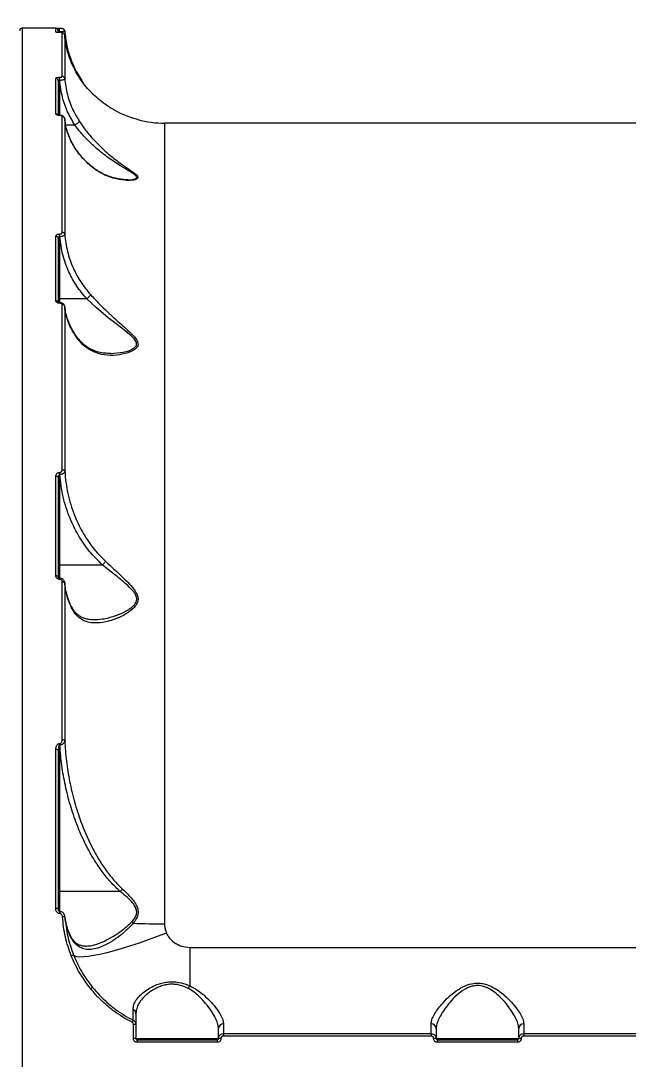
# Model space of a CAD drawing. Header units: millimetres. Extents: x -8760 to 8364, y -7998 to 7451.
# Drawn here: x 547.9 to 790.6, y -2400.8 to -1985.6 of the extents above; entities that cross this region are included whole.
import ezdxf

# ---------------------------------------------------------------- set-up
doc = ezdxf.new("R2010")
doc.units = ezdxf.units.MM
for name, color, linetype in [('DIKOM_ОБЪЕКТ', 7, 'Continuous'), ('DIKOM_РАЗМЕР_ЗОНА', 7, 'Continuous'), ('DIKOM_РАЗМЕР_ОБЪЕКТА', 7, 'Continuous')]:
    doc.layers.add(name, color=color, linetype=linetype)
doc.styles.add('style1', font='arial.ttf', dxfattribs={"width": 0.8})
doc.dimstyles.new('1-50', dxfattribs={"dimtxt": 300, "dimasz": 200, "dimexe": 100, "dimexo": 0, "dimgap": 100, "dimtad": 1, "dimtxsty": 'style1', "dimcen": 200, "dimclrd": 7, "dimclre": 7, "dimclrt": 7, "dimadec": 1, "dimazin": 2, "dimtfac": 1, "dimtmove": 0, "dimatfit": 2, "dimfxl": 0, "dimlwd": 25, "dimlwe": 18, "dimarcsym": 0})

# ---------------------------------------------------------------- blocks, each defined once
blk = doc.blocks.new('*D21')
at = {"layer": 'Defpoints', "color": 0, "transparency": 16777216}
for p in [(-7755.65, -10.55), (8364.4, -2410.44), (8364.4, -7897.56)]:
    blk.add_point(p, dxfattribs=at)
at = {"layer": 'DIKOM_РАЗМЕР_ЗОНА', "color": 7, "lineweight": 18, "transparency": 16777216}
for p, q in [((-7755.65, -10.55), (-7755.65, -7997.56)), ((8364.4, -2410.44), (8364.4, -7997.56))]:
    blk.add_line(p, q, dxfattribs=at)
at = {"layer": 'DIKOM_РАЗМЕР_ЗОНА', "color": 7, "lineweight": 25, "transparency": 16777216}
blk.add_line((-7555.65, -7897.56), (8164.4, -7897.56), dxfattribs=at)
at = {"layer": 'DIKOM_РАЗМЕР_ЗОНА', "color": 7, "transparency": 16777216}
for points in [[(-7555.65, -7864.23), (-7555.65, -7930.9), (-7755.65, -7897.56)], [(8164.4, -7864.23), (8164.4, -7930.9), (8364.4, -7897.56)]]:
    blk.add_solid(points, dxfattribs=at)
at = {"layer": 'DIKOM_РАЗМЕР_ЗОНА', "color": 7, "transparency": 16777216, "insert": (1040.74, -7644.39), "char_height": 300, "attachment_point": 5, "style": 'style1'}
blk.add_mtext('16100', dxfattribs=at)
blk = doc.blocks.new('*D19')
at = {"layer": 'Defpoints', "color": 0, "transparency": 16777216}
for p in [(-5756.7, -306.55), (6365.48, -2710.55), (6365.48, -7111.41)]:
    blk.add_point(p, dxfattribs=at)
at = {"layer": 'DIKOM_РАЗМЕР_ОБЪЕКТА', "color": 7, "lineweight": 18, "transparency": 16777216}
for p, q in [((-5756.7, -306.55), (-5756.7, -7211.41)), ((6365.48, -2710.55), (6365.48, -7211.41))]:
    blk.add_line(p, q, dxfattribs=at)
at = {"layer": 'DIKOM_РАЗМЕР_ОБЪЕКТА', "color": 7, "lineweight": 25, "transparency": 16777216}
blk.add_line((-5556.7, -7111.41), (6165.48, -7111.41), dxfattribs=at)
at = {"layer": 'DIKOM_РАЗМЕР_ОБЪЕКТА', "color": 7, "transparency": 16777216}
for points in [[(-5556.7, -7078.08), (-5556.7, -7144.75), (-5756.7, -7111.41)], [(6165.48, -7078.08), (6165.48, -7144.75), (6365.48, -7111.41)]]:
    blk.add_solid(points, dxfattribs=at)
at = {"layer": 'DIKOM_РАЗМЕР_ОБЪЕКТА', "color": 7, "transparency": 16777216, "insert": (1047.24, -6858.24), "char_height": 300, "attachment_point": 5, "style": 'style1'}
blk.add_mtext('12100', dxfattribs=at)

msp = doc.modelspace()

# ---------------------------------------------------------------- linework, layer by layer
at = {"layer": 'DIKOM_ОБЪЕКТ', "color": 7, "linetype": 'Continuous', "lineweight": 15}
for p, q in [((561.892, -1988.554), (548.392, -1988.554)), ((548.392, -1988.554), (548.392, -2407.552)), ((561.892, -1990.151), (561.892, -1988.554)), ((563.424, -1988.723), (563.392, -1988.723)), ((563.392, -1990.058), (563.392, -1988.723)), ((563.424, -1990.058), (563.424, -1988.723)), ((562.892, -1989.554), (562.892, -1990.158)), ((563.424, -1990.058), (563.392, -1990.058)), ((563.392, -1990.058), (563.392, -1990.31)), ((563.495, -1990.312), (563.392, -1990.312)), ((563.392, -1990.312), (563.392, -1990.317)), ((563.495, -1990.317), (563.392, -1990.317)), ((563.449, -1990.232), (563.424, -1990.058)), ((563.495, -1990.312), (563.495, -1990.317)), ((564.451, -2007.857), (564.451, -1990.427)), ((565.449, -1991.349), (565.449, -2008.741)), ((561.892, -2022.817), (561.892, -2008.616)), ((563.392, -2008.159), (563.447, -2008.159)), ((563.392, -2009.443), (563.392, -2008.159)), ((563.447, -2009.443), (563.392, -2009.443)), ((563.392, -2009.443), (563.392, -2023.361)), ((563.447, -2009.443), (563.447, -2008.159)), ((562.892, -2009.568), (562.892, -2023.195)), ((563.471, -2023.361), (563.392, -2023.361)), ((563.392, -2023.361), (563.392, -2023.444)), ((563.471, -2023.444), (563.392, -2023.444)), ((563.471, -2023.361), (563.471, -2023.361)), ((563.471, -2023.361), (563.471, -2023.444)), ((564.451, -2070.243), (564.451, -2023.855)), ((565.449, -2024.704), (565.449, -2070.989)), ((569.506, -2027.325), (565.844, -2027.325)), ((975.442, -2026.554), (605.342, -2026.554)), ((605.342, -2026.554), (605.342, -2346.707)), ((561.892, -2097.513), (561.892, -2071.792)), ((563.392, -2070.852), (563.471, -2070.852)), ((563.392, -2071.983), (563.392, -2070.852)), ((563.471, -2071.983), (563.471, -2070.852)), ((562.892, -2072.594), (562.892, -2098.253)), ((563.392, -2071.983), (563.392, -2096.784)), ((563.471, -2071.983), (563.392, -2071.983)), ((574.279, -2096.784), (563.392, -2096.784)), ((563.392, -2096.784), (563.392, -2098.23)), ((563.447, -2098.264), (563.392, -2098.264)), ((563.392, -2098.264), (563.392, -2098.526)), ((563.447, -2098.526), (563.392, -2098.526)), ((563.447, -2098.264), (563.447, -2098.526)), ((564.451, -2165.182), (564.451, -2099.205)), ((565.449, -2099.887), (565.449, -2165.719)), ((565.642, -2100.67), (565.521, -2099.79)), ((563.392, -2166.148), (563.495, -2166.148)), ((563.392, -2167.047), (563.392, -2166.148)), ((563.392, -2167.047), (563.392, -2203.202)), ((563.495, -2167.047), (563.392, -2167.047)), ((563.495, -2167.047), (563.495, -2166.148)), ((561.892, -2207.532), (561.892, -2167.669)), ((562.892, -2168.242), (562.892, -2208.011)), ((580.552, -2203.202), (563.392, -2203.202)), ((563.392, -2203.202), (563.392, -2208.425)), ((563.424, -2208.424), (563.392, -2208.424)), ((563.392, -2208.424), (563.392, -2208.949)), ((563.424, -2208.424), (563.424, -2208.949)), ((563.424, -2208.949), (563.392, -2208.949)), ((564.451, -2273.1), (564.451, -2209.921)), ((565.449, -2210.359), (565.449, -2273.398)), ((565.515, -2210.65), (565.481, -2210.226)), ((563.392, -2274.574), (563.513, -2274.574)), ((563.392, -2275.212), (563.392, -2274.574)), ((563.392, -2275.212), (563.392, -2333.742)), ((563.513, -2275.212), (563.392, -2275.212)), ((563.513, -2275.212), (563.513, -2274.574)), ((561.892, -2340.579), (561.892, -2276.94)), ((562.892, -2277.253), (562.892, -2340.741)), ((587.64, -2333.742), (563.392, -2333.742)), ((563.392, -2333.742), (563.392, -2341.711)), ((563.479, -2341.692), (563.392, -2341.692)), ((563.392, -2341.692), (563.392, -2342.535)), ((563.479, -2342.535), (563.392, -2342.535)), ((563.479, -2341.692), (563.479, -2342.535)), ((615.392, -2356.052), (965.392, -2356.052)), ((615.392, -2356.052), (615.392, -2371.461)), ((592.892, -2392.516), (592.892, -2386.89)), ((593.892, -2386.941), (593.892, -2392.554)), ((628.892, -2386.697), (628.892, -2390.554)), ((711.892, -2390.554), (711.892, -2386.697)), ((748.892, -2386.697), (748.892, -2390.554)), ((626.892, -2392.554), (626.892, -2388.504)), ((628.892, -2390.554), (628.892, -2391.514)), ((628.892, -2390.554), (711.892, -2390.554)), ((711.892, -2390.554), (711.892, -2391.514)), ((713.892, -2388.504), (713.892, -2392.554)), ((746.892, -2392.554), (746.892, -2388.504)), ((748.892, -2390.554), (748.892, -2391.514)), ((748.892, -2390.554), (831.892, -2390.554)), ((593.892, -2392.554), (626.892, -2392.554)), ((594.392, -2393.054), (594.392, -2394.02)), ((594.392, -2393.054), (626.392, -2393.054)), ((626.392, -2394.02), (594.392, -2394.02)), ((626.392, -2393.054), (626.392, -2394.02)), ((711.892, -2391.514), (628.892, -2391.514)), ((713.892, -2392.554), (746.892, -2392.554)), ((714.392, -2393.054), (714.392, -2394.02)), ((714.392, -2393.054), (746.392, -2393.054)), ((746.392, -2394.02), (714.392, -2394.02)), ((746.392, -2393.054), (746.392, -2394.02)), ((831.892, -2391.514), (748.892, -2391.514))]:
    msp.add_line(p, q, dxfattribs=at)
at = {"layer": 'DIKOM_ОБЪЕКТ', "color": 7, "linetype": 'Continuous', "lineweight": 15, "flags": 128}
for points in [[(562.892, -2096.947), (562.901, -2096.915), (562.93, -2096.885), (562.976, -2096.856), (563.038, -2096.832), (563.114, -2096.811), (563.2, -2096.796), (563.294, -2096.787), (563.392, -2096.784)], [(583.696, -2118.624), (583.826, -2118.636), (588.847, -2118.106), (591.025, -2117.502), (593.009, -2116.557), (594.081, -2115.412), (594.181, -2115.108), (594.136, -2114.251), (594.039, -2113.987), (593.292, -2112.854), (592.033, -2111.589), (590.559, -2110.345), (587.583, -2108.025), (582.816, -2104.304), (578.025, -2100.266), (574.283, -2096.784), (574.282, -2096.783), (574.282, -2096.783)], [(562.892, -2168.242), (562.872, -2168.131), (562.815, -2168.023), (562.723, -2167.924), (562.599, -2167.837), (562.447, -2167.766), (562.274, -2167.713), (562.087, -2167.68), (561.892, -2167.669)], [(562.892, -2203.363), (562.901, -2203.331), (562.93, -2203.301), (562.976, -2203.273), (563.038, -2203.249), (563.114, -2203.229), (563.2, -2203.214), (563.294, -2203.205), (563.392, -2203.202)], [(562.892, -2208.011), (562.872, -2207.918), (562.815, -2207.828), (562.723, -2207.745), (562.599, -2207.673), (562.447, -2207.613), (562.274, -2207.569), (562.087, -2207.542), (561.892, -2207.532)], [(565.449, -2210.359), (565.418, -2210.272), (565.353, -2210.189), (565.257, -2210.114), (565.132, -2210.048), (564.984, -2209.994), (564.817, -2209.954), (564.638, -2209.929), (564.451, -2209.921)], [(562.892, -2277.253), (562.872, -2277.192), (562.815, -2277.134), (562.723, -2277.079), (562.599, -2277.032), (562.447, -2276.993), (562.274, -2276.964), (562.087, -2276.946), (561.892, -2276.94)], [(562.892, -2333.902), (562.901, -2333.871), (562.93, -2333.841), (562.976, -2333.813), (563.038, -2333.789), (563.114, -2333.769), (563.2, -2333.754), (563.294, -2333.745), (563.392, -2333.742)], [(606.101, -2350.348), (602.407, -2351.755), (598.75, -2353.087), (595.165, -2354.333), (591.688, -2355.479), (588.354, -2356.513), (585.195, -2357.427), (582.242, -2358.211), (579.525, -2358.857), (577.07, -2359.359), (574.901, -2359.712), (573.041, -2359.912), (571.507, -2359.958), (570.315, -2359.848), (569.475, -2359.585), (568.998, -2359.17)]]:
    msp.add_lwpolyline(points, dxfattribs=at)
at = {"layer": 'DIKOM_ОБЪЕКТ', "color": 7, "linetype": 'Continuous', "lineweight": 15}
for centre, radius, start, end in [((548.392, -1989.554), 1, 90, 180), ((561.892, -1989.554), 1, 0, 90), ((561.892, -1991.154), 1.003, 63.22772, 90.0118), ((564.454, -1991.425), 0.998, 4.33266, 90.11899), ((561.915, -2009.593), 0.977, 1.44007, 91.36879), ((564.472, -2008.838), 0.982, 5.69313, 91.18491), ((561.903, -2023.845), 1.028, 37.70235, 90.64052), ((564.488, -2024.822), 0.968, 7.03321, 92.15507), ((605.342, -1986.554), 40, 254.58804, 270), ((561.981, -2072.706), 0.918, 6.97265, 95.58457), ((564.531, -2071.176), 0.937, 11.50918, 94.85629), ((561.99, -2098.455), 0.947, 20.95856, 95.95372), ((564.555, -2100.124), 0.925, 14.80996, 96.40701), ((564.601, -2166.098), 0.928, 24.10927, 99.28677), ((564.654, -2274.239), 1.157, 46.56883, 100.06158), ((562.135, -2342.245), 1.683, 63.29472, 98.31821), ((564.903, -2345.783), 1.97, 70.73261, 100.08777), ((588.677, -2350.835), 6.111, 46.75199, 54.33379), ((605.219, -2110.37), 236.337, 267.00331, 270.02966), ((569.154, -2361.546), 2.382, 93.77056, 117.08084), ((578.245, -2375.262), 3.55, 117.44976, 132.80096), ((621.732, -2375.401), 7.465, 148.13748, 157.17886), ((592.132, -2382.508), 1.761, 1.83022, 68.86422), ((601.016, -2390.129), 9.607, 148.83118, 154.51339), ((593.141, -2391.777), 4.894, 81.17503, 92.91895), ((628.8, -2388.605), 1.911, 87.24856, 176.95169), ((711.983, -2388.606), 1.911, 3.05338, 92.74977), ((748.8, -2388.605), 1.911, 87.2403, 176.95655), ((593.141, -2399.099), 6.587, 83.45734, 92.17026), ((627.642, -2399.095), 6.584, 87.82836, 96.54457), ((713.141, -2399.097), 6.585, 83.45619, 92.17088), ((747.642, -2399.094), 6.583, 87.8276, 96.54533)]:
    msp.add_arc(centre, radius, start, end, dxfattribs=at)
for points, knots in [([(563.392, -1988.722), (563.378, -1988.722), (563.199, -1988.723), (562.856, -1988.72), (562.517, -1988.715), (562.406, -1988.711), (562.391, -1988.71)], [0, 0, 0, 0, 0.0353306, 0.4770273, 0.9270103, 1, 1, 1, 1]), ([(565.445, -1989.673), (565.446, -1989.668), (565.456, -1989.546), (565.37, -1989.333), (565.215, -1989.09), (565.033, -1988.932), (564.859, -1988.835), (564.711, -1988.785), (564.605, -1988.763), (564.521, -1988.751), (564.382, -1988.739), (564.155, -1988.73), (563.776, -1988.723), (563.534, -1988.723), (563.424, -1988.723)], [0, 0, 0, 0, 0.0055918, 0.1255344, 0.2215264, 0.3025215, 0.3710028, 0.4265432, 0.4668553, 0.5036504, 0.5647148, 0.7523813, 0.8880137, 1, 1, 1, 1]), ([(565.445, -1989.673), (565.446, -1989.668), (565.456, -1989.546), (565.37, -1989.333), (565.215, -1989.09), (565.033, -1988.932), (564.859, -1988.835), (564.711, -1988.785), (564.605, -1988.763), (564.521, -1988.751), (564.382, -1988.739), (564.155, -1988.73), (563.776, -1988.723), (563.534, -1988.723), (563.424, -1988.723)], [0, 0, 0, 0, 0.0055918, 0.1255344, 0.2215264, 0.3025215, 0.3710028, 0.4265432, 0.4668553, 0.5036504, 0.5647148, 0.7523813, 0.8880137, 1, 1, 1, 1]), ([(563.392, -1990.317), (563.322, -1990.316), (563.079, -1990.315), (562.684, -1990.3), (562.275, -1990.265), (561.959, -1990.214), (561.915, -1990.173), (561.892, -1990.151)], [0, 0, 0, 0, 0.0796264, 0.2756815, 0.4707469, 0.7105301, 1, 1, 1, 1]), ([(563.302, -1990.311), (563.235, -1990.31), (563.038, -1990.31), (562.73, -1990.295), (562.445, -1990.273), (562.283, -1990.248), (562.271, -1990.245), (562.267, -1990.244)], [0, 0, 0, 0, 0.1214577, 0.3604536, 0.6194595, 0.8717066, 1, 1, 1, 1]), ([(563.392, -1990.058), (563.349, -1990.055), (563.294, -1990.052), (563.191, -1990.028), (563.08, -1989.983), (562.972, -1989.895), (562.904, -1989.79), (562.895, -1989.716), (562.892, -1989.68)], [0, 0, 0, 0, 0.1271054, 0.1625775, 0.3404491, 0.5454052, 0.7830559, 1, 1, 1, 1]), ([(565.449, -1989.682), (565.435, -1989.713), (565.404, -1989.779), (565.113, -1989.879), (564.651, -1989.965), (564.07, -1990.03), (563.641, -1990.048), (563.424, -1990.058)], [0, 0, 0, 0, 0.1847725, 0.3988123, 0.6012642, 0.7990352, 1, 1, 1, 1]), ([(565.448, -1991.342), (565.448, -1991.342), (565.456, -1991.22), (565.373, -1991), (565.21, -1990.745), (565.015, -1990.576), (564.82, -1990.471), (564.625, -1990.405), (564.388, -1990.358), (564.074, -1990.328), (563.713, -1990.312), (563.52, -1990.314), (563.457, -1990.314)], [0, 0, 0, 0, 0.000642, 0.1306501, 0.2350349, 0.3261196, 0.4090777, 0.4910476, 0.6065224, 0.7971703, 0.9339917, 1, 1, 1, 1]), ([(564.451, -1990.427), (564.435, -1990.411), (564.407, -1990.382), (564.202, -1990.349), (563.945, -1990.327), (563.695, -1990.318), (563.541, -1990.317), (563.495, -1990.317)], [0, 0, 0, 0, 0.3025089, 0.5346556, 0.7254333, 0.9170975, 1, 1, 1, 1]), ([(565.449, -1989.682), (565.668, -1991.606), (566.097, -1995.379), (567.283, -1999.39), (568.08, -2001.468), (568.207, -2001.799)], [0, 0, 0, 0, 0.4665364, 0.9150105, 1, 1, 1, 1]), ([(581.734, -2019.097), (581.491, -2018.922), (580.268, -2018.043), (578.203, -2016.355), (574.836, -2013.098), (572.081, -2009.614), (569.727, -2005.739), (568.154, -2002.526), (566.831, -1998.897), (565.876, -1995.165), (565.591, -1992.621), (565.449, -1991.349)], [0, 0, 0, 0, 0.024294, 0.1222453, 0.2202177, 0.4215157, 0.5118874, 0.6322348, 0.7525908, 0.8762944, 1, 1, 1, 1]), ([(568.207, -2001.799), (568.211, -2001.808), (568.239, -2001.879), (568.239, -2001.991), (568.12, -2002.121), (568.09, -2002.154)], [0, 0, 0, 0, 0.09099365, 0.7718909, 1, 1, 1, 1]), ([(568.207, -2001.799), (568.827, -2003.229), (569.838, -2005.56), (571.532, -2008.438), (572.522, -2009.808), (572.927, -2010.368)], [0, 0, 0, 0, 0.4841635, 0.7890469, 1, 1, 1, 1]), ([(561.892, -2008.616), (561.908, -2008.564), (561.941, -2008.461), (562.2, -2008.324), (562.581, -2008.221), (563.003, -2008.167), (563.281, -2008.161), (563.392, -2008.159)], [0, 0, 0, 0, 0.2150397, 0.4299773, 0.6447261, 0.8592369, 1, 1, 1, 1]), ([(563.392, -2009.443), (563.355, -2009.444), (563.262, -2009.445), (563.121, -2009.46), (562.994, -2009.488), (562.908, -2009.525), (562.897, -2009.554), (562.892, -2009.568)], [0, 0, 0, 0, 0.1407302, 0.3552447, 0.56997, 0.7849121, 1, 1, 1, 1]), ([(563.447, -2008.159), (563.521, -2008.158), (563.709, -2008.154), (563.991, -2008.117), (564.246, -2008.049), (564.418, -2007.958), (564.44, -2007.891), (564.451, -2007.857)], [0, 0, 0, 0, 0.1422796, 0.3570977, 0.5715711, 0.7857662, 1, 1, 1, 1]), ([(565.449, -2008.741), (565.427, -2008.813), (565.383, -2008.956), (565.04, -2009.158), (564.533, -2009.319), (563.969, -2009.415), (563.595, -2009.435), (563.447, -2009.443)], [0, 0, 0, 0, 0.2142343, 0.4283088, 0.6427231, 0.8576252, 1, 1, 1, 1]), ([(569.506, -2027.325), (568.485, -2025.572), (566.417, -2022.025), (564.294, -2015.987), (563.739, -2011.698), (563.447, -2009.443)], [0, 0, 0, 0, 0.31656854, 0.64066642, 1, 1, 1, 1]), ([(565.449, -2008.741), (565.727, -2010.856), (566.292, -2015.143), (568.37, -2020.851), (570.357, -2024.218), (571.216, -2025.673)], [0, 0, 0, 0, 0.3558579, 0.7214787, 1, 1, 1, 1]), ([(594.713, -2025.117), (594.68, -2025.108), (594.595, -2025.086), (593.45, -2024.776), (591.665, -2024.209), (588.929, -2023.176), (585.585, -2021.619), (583.018, -2019.937), (581.734, -2019.097)], [0, 0, 0, 0, 0.0730068, 0.1858592, 0.3384058, 0.4916321, 0.7458159, 1, 1, 1, 1]), ([(563.392, -2023.444), (563.305, -2023.442), (563.048, -2023.436), (562.63, -2023.371), (562.224, -2023.23), (561.945, -2023.036), (561.909, -2022.89), (561.892, -2022.817)], [0, 0, 0, 0, 0.1082666, 0.3204284, 0.5430507, 0.7715406, 1, 1, 1, 1]), ([(563.392, -2023.357), (563.332, -2023.357), (563.176, -2023.358), (562.954, -2023.325), (562.78, -2023.281), (562.683, -2023.24), (562.682, -2023.239), (562.682, -2023.238)], [0, 0, 0, 0, 0.16295037, 0.42849643, 0.65443488, 0.8458153, 1, 1, 1, 1]), ([(565.426, -2024.661), (565.413, -2024.545), (565.384, -2024.291), (565.159, -2023.959), (564.832, -2023.678), (564.36, -2023.467), (563.874, -2023.354), (563.551, -2023.373), (563.471, -2023.377)], [0, 0, 0, 0, 0.1329, 0.2915171, 0.452919, 0.6479327, 0.9136605, 1, 1, 1, 1]), ([(564.451, -2023.855), (564.44, -2023.807), (564.417, -2023.71), (564.235, -2023.583), (563.97, -2023.491), (563.698, -2023.449), (563.53, -2023.445), (563.471, -2023.444)], [0, 0, 0, 0, 0.2287942, 0.4578676, 0.678541, 0.8883827, 1, 1, 1, 1]), ([(565.898, -2027.571), (565.885, -2027.525), (565.63, -2026.58), (565.48, -2025.604), (565.444, -2024.675), (565.443, -2024.662)], [0, 0, 0, 0, 0.0477291, 0.9864744, 1, 1, 1, 1]), ([(575.76, -2043.586), (574.388, -2042.279), (571.61, -2039.632), (568.943, -2035.654), (567.128, -2031.892), (565.964, -2028.434), (565.621, -2025.953), (565.449, -2024.704)], [0, 0, 0, 0, 0.2398757, 0.485874, 0.6394215, 0.818548, 1, 1, 1, 1]), ([(571.216, -2025.673), (571.216, -2025.687), (571.216, -2025.738), (571.172, -2025.888), (570.987, -2026.17), (570.599, -2026.56), (570.089, -2026.968), (569.705, -2027.205), (569.513, -2027.323)], [0, 0, 0, 0, 0.0380629, 0.1491733, 0.3618831, 0.5745927, 0.7872958, 1, 1, 1, 1]), ([(571.216, -2025.673), (571.932, -2026.732), (573.48, -2029.021), (576.276, -2032.406), (579.797, -2036.116), (583.965, -2039.784), (588.139, -2042.914), (591.215, -2045.004), (593.124, -2046.341), (594.24, -2047.259), (594.679, -2047.863), (594.782, -2048.335), (594.589, -2048.797), (593.497, -2049.253), (591.711, -2049.471), (588.717, -2049.385), (584.767, -2048.663), (580.82, -2047.059), (577.838, -2045.269), (576.453, -2044.147), (575.76, -2043.586)], [0, 0, 0, 0, 0.0590519, 0.1277263, 0.1965127, 0.2913044, 0.3861749, 0.4527484, 0.4869196, 0.5208947, 0.5489011, 0.554238, 0.5800312, 0.6151935, 0.6622398, 0.7094942, 0.8075747, 0.9056111, 0.9528159, 1, 1, 1, 1]), ([(575.627, -2043.306), (575.224, -2042.961), (574.03, -2041.94), (572.303, -2040.083), (570.444, -2037.758), (568.857, -2035.305), (567.554, -2032.753), (566.533, -2030.171), (566.106, -2028.424), (565.898, -2027.571)], [0, 0, 0, 0, 0.07753276, 0.22977715, 0.38349675, 0.53857062, 0.69452083, 0.85076276, 1, 1, 1, 1]), ([(569.513, -2027.323), (569.512, -2027.324), (569.509, -2027.324), (569.507, -2027.325), (569.506, -2027.325)], [0, 0, 0, 0, 0.6112618, 1, 1, 1, 1]), ([(590.67, -2049.164), (590.759, -2049.168), (591.606, -2049.204), (592.86, -2049.055), (594.042, -2048.676), (594.254, -2048.259), (594.145, -2047.836), (593.671, -2047.283), (592.488, -2046.458), (590.494, -2045.238), (587.274, -2043.333), (582.895, -2040.465), (578.561, -2037.087), (574.839, -2033.632), (571.929, -2030.491), (570.239, -2028.303), (569.513, -2027.323), (569.513, -2027.323)], [0, 0, 0, 0, 0.00829939, 0.07917221, 0.12923018, 0.16480811, 0.17215528, 0.2112375, 0.2601392, 0.31098519, 0.41147392, 0.55474424, 0.70140817, 0.80500919, 0.91101493, 0.99995125, 1, 1, 1, 1]), ([(575.598, -2043.337), (575.64, -2043.377), (575.711, -2043.444), (575.746, -2043.545), (575.76, -2043.586)], [0, 0, 0, 0, 0.596453, 1, 1, 1, 1]), ([(590.67, -2049.173), (590.277, -2049.167), (589.251, -2049.153), (587.405, -2048.93), (585.124, -2048.44), (582.754, -2047.67), (580.48, -2046.66), (578.385, -2045.438), (576.776, -2044.324), (575.9, -2043.535), (575.635, -2043.296)], [0, 0, 0, 0, 0.0825583, 0.2156321, 0.3635465, 0.5207066, 0.6687385, 0.8096455, 0.94242, 1, 1, 1, 1]), ([(561.892, -2071.792), (561.902, -2071.709), (561.925, -2071.522), (562.128, -2071.255), (562.467, -2071.032), (562.903, -2070.882), (563.229, -2070.862), (563.392, -2070.852)], [0, 0, 0, 0, 0.17420855, 0.38959077, 0.59583169, 0.79792292, 1, 1, 1, 1]), ([(563.471, -2070.852), (563.579, -2070.846), (563.793, -2070.834), (564.08, -2070.735), (564.3, -2070.589), (564.43, -2070.417), (564.445, -2070.297), (564.451, -2070.243)], [0, 0, 0, 0, 0.20395038, 0.4079966, 0.61353058, 0.82657702, 1, 1, 1, 1]), ([(565.449, -2070.989), (565.434, -2071.071), (565.399, -2071.256), (565.132, -2071.526), (564.687, -2071.762), (564.114, -2071.931), (563.686, -2071.966), (563.471, -2071.983)], [0, 0, 0, 0, 0.17004312, 0.38081762, 0.58670859, 0.79311173, 1, 1, 1, 1]), ([(565.449, -2070.989), (565.733, -2073.29), (566.31, -2077.958), (568.628, -2084.357), (571.73, -2090.176), (574.406, -2093.423), (575.76, -2095.065)], [0, 0, 0, 0, 0.2625649, 0.5326644, 0.763648, 1, 1, 1, 1]), ([(563.392, -2071.983), (563.346, -2071.987), (563.291, -2071.992), (563.187, -2072.032), (563.077, -2072.104), (562.967, -2072.251), (562.902, -2072.421), (562.895, -2072.54), (562.892, -2072.594)], [0, 0, 0, 0, 0.1444635, 0.1754202, 0.3625171, 0.5709768, 0.80465, 1, 1, 1, 1]), ([(574.279, -2096.784), (572.89, -2095.119), (570.078, -2091.751), (566.86, -2085.802), (564.414, -2079.184), (563.788, -2074.405), (563.471, -2071.983)], [0, 0, 0, 0, 0.2328917, 0.4712993, 0.7319722, 1, 1, 1, 1]), ([(575.76, -2095.065), (576.933, -2096.33), (579.508, -2099.108), (583.842, -2103.229), (587.906, -2106.862), (590.87, -2109.492), (592.701, -2111.258), (593.877, -2112.608), (594.683, -2113.952), (594.8, -2114.938), (594.513, -2115.956), (593.598, -2116.992), (591.795, -2117.989), (588.848, -2118.959), (584.933, -2119.54), (580.638, -2119.201), (577.022, -2118.068), (573.916, -2116.388), (572.144, -2114.504), (571.216, -2113.518)], [0, 0, 0, 0, 0.0790151, 0.1734925, 0.2680538, 0.3287198, 0.3613612, 0.3938957, 0.4223264, 0.4513115, 0.459936, 0.4989815, 0.5451087, 0.5914411, 0.6890343, 0.7865944, 0.8555729, 0.92445, 1, 1, 1, 1]), ([(575.76, -2095.065), (575.745, -2095.102), (575.702, -2095.209), (575.551, -2095.466), (575.246, -2095.862), (574.792, -2096.345), (574.452, -2096.637), (574.282, -2096.783)], [0, 0, 0, 0, 0.0873106, 0.2536157, 0.5024069, 0.7512235, 1, 1, 1, 1]), ([(563.392, -2098.526), (563.281, -2098.521), (563.003, -2098.508), (562.581, -2098.387), (562.2, -2098.157), (561.941, -2097.854), (561.908, -2097.626), (561.892, -2097.513)], [0, 0, 0, 0, 0.1407657, 0.3552729, 0.5700074, 0.7849287, 1, 1, 1, 1]), ([(563.392, -2098.261), (563.336, -2098.26), (563.212, -2098.257), (563.045, -2098.215), (562.924, -2098.163), (562.857, -2098.115), (562.855, -2098.111), (562.854, -2098.109)], [0, 0, 0, 0, 0.1827406, 0.4090485, 0.6114859, 0.8033187, 1, 1, 1, 1]), ([(565.427, -2099.803), (565.43, -2099.769), (565.445, -2099.548), (565.255, -2099.162), (564.891, -2098.721), (564.347, -2098.409), (563.833, -2098.254), (563.521, -2098.279), (563.447, -2098.285)], [0, 0, 0, 0, 0.0372814, 0.2455584, 0.4492074, 0.6711765, 0.9223021, 1, 1, 1, 1]), ([(564.451, -2099.205), (564.44, -2099.128), (564.418, -2098.976), (564.246, -2098.773), (563.991, -2098.619), (563.709, -2098.537), (563.521, -2098.529), (563.447, -2098.526)], [0, 0, 0, 0, 0.2142777, 0.4284229, 0.642925, 0.8577343, 1, 1, 1, 1]), ([(571.216, -2113.518), (570.167, -2112.071), (568.459, -2109.715), (566.88, -2106.173), (565.888, -2103.09), (565.597, -2100.968), (565.449, -2099.887)], [0, 0, 0, 0, 0.3422134, 0.55726664, 0.77460092, 1, 1, 1, 1]), ([(571.117, -2113.01), (570.817, -2112.644), (569.906, -2111.535), (568.671, -2109.557), (567.402, -2107.101), (566.448, -2104.547), (565.85, -2102.395), (565.693, -2101.091), (565.642, -2100.67)], [0, 0, 0, 0, 0.0975064, 0.2958457, 0.4963897, 0.6988638, 0.9028212, 1, 1, 1, 1]), ([(574.282, -2096.783), (574.281, -2096.783), (574.281, -2096.784), (574.28, -2096.784), (574.279, -2096.784), (574.279, -2096.784)], [0, 0, 0, 0, 0.4049499, 0.9100111, 1, 1, 1, 1]), ([(571.054, -2113.059), (571.101, -2113.112), (571.191, -2113.214), (571.215, -2113.39), (571.216, -2113.492), (571.216, -2113.518)], [0, 0, 0, 0, 0.44456763, 0.85814366, 1, 1, 1, 1]), ([(583.696, -2118.625), (582.917, -2118.606), (581.314, -2118.566), (579.084, -2118.134), (576.995, -2117.464), (575.137, -2116.537), (573.451, -2115.346), (572.122, -2114.155), (571.416, -2113.294), (571.141, -2112.96)], [0, 0, 0, 0, 0.1651235, 0.3400889, 0.4860138, 0.6407035, 0.7905223, 0.9186005, 1, 1, 1, 1]), ([(561.892, -2167.669), (561.892, -2167.641), (561.896, -2167.434), (561.979, -2167.078), (562.232, -2166.667), (562.565, -2166.377), (562.956, -2166.185), (563.246, -2166.16), (563.392, -2166.148)], [0, 0, 0, 0, 0.0392322, 0.2872365, 0.4952056, 0.6709901, 0.8353306, 1, 1, 1, 1]), ([(563.392, -2167.047), (563.366, -2167.05), (563.315, -2167.056), (563.215, -2167.113), (563.105, -2167.244), (562.999, -2167.473), (562.919, -2167.791), (562.893, -2168.06), (562.892, -2168.22), (562.892, -2168.242)], [0, 0, 0, 0, 0.0552185, 0.1097811, 0.2436505, 0.4175296, 0.6517566, 0.9518616, 1, 1, 1, 1]), ([(563.495, -2166.148), (563.589, -2166.14), (563.778, -2166.124), (564.03, -2166.001), (564.24, -2165.816), (564.397, -2165.556), (564.449, -2165.332), (564.451, -2165.201), (564.451, -2165.182)], [0, 0, 0, 0, 0.16735344, 0.33449123, 0.50914665, 0.71306989, 0.95774986, 1, 1, 1, 1]), ([(565.449, -2165.719), (565.447, -2165.744), (565.437, -2165.918), (565.319, -2166.22), (564.99, -2166.569), (564.561, -2166.823), (564.055, -2166.998), (563.683, -2167.031), (563.495, -2167.047)], [0, 0, 0, 0, 0.0391441, 0.2683207, 0.4663857, 0.6436464, 0.8199253, 1, 1, 1, 1]), ([(580.555, -2203.201), (578.724, -2201.393), (575.014, -2197.732), (570.747, -2191.324), (567.845, -2185.414), (565.991, -2180.286), (564.805, -2175.972), (563.929, -2171.553), (563.64, -2168.549), (563.495, -2167.047)], [0, 0, 0, 0, 0.18520565, 0.37522083, 0.55802573, 0.66727208, 0.77652075, 0.8882597, 1, 1, 1, 1]), ([(565.449, -2165.719), (565.758, -2168.683), (566.226, -2173.164), (567.791, -2179.006), (569.593, -2184.182), (572.351, -2189.999), (575.765, -2195.166), (578.982, -2199.031), (580.817, -2200.809), (581.734, -2201.698)], [0, 0, 0, 0, 0.2227153, 0.3367343, 0.4507488, 0.6310035, 0.8132771, 0.9066459, 1, 1, 1, 1]), ([(581.734, -2201.698), (583.231, -2203.069), (586.263, -2205.849), (590.135, -2209.484), (592.66, -2212.264), (593.915, -2214.06), (594.614, -2215.515), (594.84, -2217.041), (594.411, -2218.707), (593.555, -2219.845), (592.008, -2221.388), (589.726, -2222.954), (586, -2224.77), (581.782, -2226.1), (577.881, -2226.518), (574.728, -2226.1), (572.466, -2225.217), (570.583, -2223.825), (569.202, -2222.226), (568.501, -2220.909), (568.207, -2220.356)], [0, 0, 0, 0, 0.0952092, 0.1929577, 0.2448008, 0.2710693, 0.2981697, 0.3242899, 0.3503874, 0.3910744, 0.4019415, 0.4719627, 0.5438085, 0.6393961, 0.7378501, 0.798855, 0.8613653, 0.9113739, 0.9628367, 1, 1, 1, 1]), ([(576.894, -2224.973), (578.122, -2224.946), (580.883, -2224.884), (584.969, -2223.753), (588.924, -2222.244), (591.304, -2220.849), (592.952, -2219.474), (593.849, -2218.489), (594.317, -2216.987), (594.079, -2215.656), (593.413, -2214.441), (592.77, -2213.63), (591.695, -2212.416), (589.353, -2210.227), (585.327, -2206.942), (582.144, -2204.449), (580.552, -2203.202)], [0, 0, 0, 0, 0.1104986, 0.2485065, 0.3481919, 0.4475012, 0.4623418, 0.5166408, 0.5502378, 0.5837019, 0.6157804, 0.6480665, 0.6549239, 0.7267039, 0.8633008, 1, 1, 1, 1]), ([(580.552, -2203.202), (580.552, -2203.202), (580.553, -2203.202), (580.554, -2203.201), (580.555, -2203.201), (580.555, -2203.201)], [0, 0, 0, 0, 0.43029513, 0.78612176, 1, 1, 1, 1]), ([(581.734, -2201.698), (581.707, -2201.745), (581.618, -2201.9), (581.392, -2202.235), (581.018, -2202.714), (580.709, -2203.038), (580.555, -2203.201)], [0, 0, 0, 0, 0.107476, 0.3494548, 0.6747243, 1, 1, 1, 1]), ([(563.392, -2208.949), (563.316, -2208.945), (563.07, -2208.935), (562.655, -2208.799), (562.236, -2208.48), (561.947, -2208.036), (561.91, -2207.7), (561.892, -2207.532)], [0, 0, 0, 0, 0.0931217, 0.3038821, 0.5302119, 0.7652026, 1, 1, 1, 1]), ([(563.392, -2208.421), (563.367, -2208.421), (563.298, -2208.422), (563.186, -2208.391), (563.068, -2208.331), (562.967, -2208.237), (562.899, -2208.125), (562.902, -2208.049), (562.903, -2208.011)], [0, 0, 0, 0, 0.06753564, 0.18553069, 0.32415326, 0.50158775, 0.74580837, 1, 1, 1, 1]), ([(565.439, -2210.245), (565.44, -2210.23), (565.454, -2209.975), (565.258, -2209.482), (564.806, -2208.891), (564.149, -2208.492), (563.656, -2208.456), (563.424, -2208.439)], [0, 0, 0, 0, 0.0155211, 0.2612761, 0.513923, 0.7709868, 1, 1, 1, 1]), ([(564.451, -2209.921), (564.439, -2209.806), (564.413, -2209.577), (564.216, -2209.273), (563.929, -2209.053), (563.644, -2208.958), (563.475, -2208.951), (563.424, -2208.949)], [0, 0, 0, 0, 0.2336695, 0.4673352, 0.6955761, 0.9086875, 1, 1, 1, 1]), ([(568.207, -2220.356), (568.08, -2220.083), (567.283, -2218.367), (566.097, -2215.057), (565.668, -2211.946), (565.449, -2210.359)], [0, 0, 0, 0, 0.08498801, 0.5334708, 1, 1, 1, 1]), ([(568.149, -2219.819), (568.13, -2219.786), (567.636, -2218.882), (566.925, -2217.028), (566.075, -2214.266), (565.618, -2212.126), (565.534, -2210.913), (565.515, -2210.65)], [0, 0, 0, 0, 0.0114419, 0.3103614, 0.6119777, 0.91582, 1, 1, 1, 1]), ([(568.207, -2220.356), (568.211, -2220.336), (568.237, -2220.175), (568.245, -2219.978), (568.148, -2219.853), (568.131, -2219.83)], [0, 0, 0, 0, 0.1036982, 0.8366986, 1, 1, 1, 1]), ([(576.907, -2225.082), (576.838, -2225.085), (576.085, -2225.123), (574.779, -2224.934), (573.088, -2224.511), (571.656, -2223.844), (570.447, -2222.97), (569.417, -2221.877), (568.669, -2220.844), (568.294, -2220.075), (568.157, -2219.793)], [0, 0, 0, 0, 0.017579, 0.1926848, 0.3631481, 0.5134469, 0.671954, 0.8048992, 0.9285691, 1, 1, 1, 1]), ([(561.892, -2276.94), (561.913, -2276.629), (561.955, -2276.033), (562.264, -2275.299), (562.654, -2274.848), (563.024, -2274.617), (563.269, -2274.588), (563.392, -2274.574)], [0, 0, 0, 0, 0.30889358, 0.59235564, 0.76975057, 0.88450396, 1, 1, 1, 1]), ([(563.392, -2275.212), (563.375, -2275.215), (563.337, -2275.219), (563.273, -2275.264), (563.16, -2275.409), (562.929, -2276.07), (562.908, -2276.723), (562.892, -2277.253)], [0, 0, 0, 0, 0.0232913, 0.0519434, 0.1042407, 0.2733628, 1, 1, 1, 1]), ([(563.513, -2274.574), (563.593, -2274.565), (563.751, -2274.547), (563.985, -2274.401), (564.226, -2274.119), (564.414, -2273.663), (564.439, -2273.294), (564.451, -2273.1)], [0, 0, 0, 0, 0.1190044, 0.2374261, 0.412316, 0.691038, 1, 1, 1, 1]), ([(565.449, -2273.398), (565.414, -2273.634), (565.346, -2274.097), (564.932, -2274.653), (564.443, -2274.99), (563.977, -2275.17), (563.671, -2275.198), (563.513, -2275.212)], [0, 0, 0, 0, 0.2736465, 0.5372533, 0.7207988, 0.856557, 1, 1, 1, 1]), ([(587.648, -2333.74), (586.335, -2332.492), (583.693, -2329.98), (580.328, -2325.736), (577.317, -2321.279), (574.662, -2316.619), (572.302, -2311.784), (569.889, -2305.981), (567.595, -2299.2), (565.615, -2291.365), (564.172, -2283.36), (563.733, -2277.928), (563.513, -2275.212)], [0, 0, 0, 0, 0.08228, 0.1655627, 0.247515, 0.3294892, 0.4129247, 0.4963685, 0.6209045, 0.7454524, 0.8727276, 1, 1, 1, 1]), ([(565.449, -2273.398), (565.633, -2276.128), (566.002, -2281.587), (567.344, -2289.758), (569.258, -2297.881), (572.044, -2306.549), (575.228, -2313.998), (578.599, -2320.218), (581.542, -2324.791), (584.772, -2329.046), (587.297, -2331.558), (588.488, -2332.742)], [0, 0, 0, 0, 0.1269758, 0.2539549, 0.3836717, 0.5133753, 0.6746736, 0.7565621, 0.8384281, 0.9238216, 1, 1, 1, 1]), ([(588.488, -2332.742), (588.466, -2332.773), (588.346, -2332.938), (588.074, -2333.284), (587.799, -2333.578), (587.648, -2333.74)], [0, 0, 0, 0, 0.0926879, 0.4977898, 1, 1, 1, 1]), ([(588.488, -2332.742), (589.215, -2333.425), (590.558, -2334.688), (592.407, -2336.693), (593.83, -2338.673), (594.717, -2340.715), (594.81, -2342.686), (594.166, -2344.633), (593.339, -2345.745), (592.864, -2346.383)], [0, 0, 0, 0, 0.1839854, 0.3401616, 0.4956558, 0.6241908, 0.7374726, 0.8492212, 1, 1, 1, 1]), ([(587.64, -2333.742), (587.641, -2333.742), (587.643, -2333.742), (587.646, -2333.741), (587.647, -2333.74), (587.648, -2333.74)], [0, 0, 0, 0, 0.4148345, 0.7676622, 1, 1, 1, 1]), ([(592.24, -2345.87), (592.736, -2345.311), (593.586, -2344.353), (594.238, -2342.718), (594.232, -2341.597), (593.972, -2340.429), (593.227, -2338.988), (591.736, -2337.242), (589.799, -2335.467), (588.403, -2334.352), (587.64, -2333.742)], [0, 0, 0, 0, 0.1504037, 0.2579107, 0.3420734, 0.3655535, 0.4905022, 0.6488171, 0.8079294, 1, 1, 1, 1]), ([(563.392, -2342.535), (563.252, -2342.52), (562.974, -2342.489), (562.567, -2342.245), (562.191, -2341.818), (561.937, -2341.227), (561.906, -2340.783), (561.892, -2340.579)], [0, 0, 0, 0, 0.15225853, 0.30405027, 0.50801034, 0.7732182, 1, 1, 1, 1]), ([(563.433, -2341.686), (563.418, -2341.689), (563.387, -2341.695), (563.329, -2341.683), (563.24, -2341.637), (563.106, -2341.507), (562.96, -2341.234), (562.885, -2340.954), (562.897, -2340.773), (562.899, -2340.741)], [0, 0, 0, 0, 0.0362045, 0.077225, 0.1419083, 0.2913876, 0.5429525, 0.918455, 1, 1, 1, 1]), ([(565.53, -2343.774), (565.528, -2343.734), (565.512, -2343.381), (565.27, -2342.798), (564.773, -2342.154), (564.163, -2341.801), (563.704, -2341.656), (563.484, -2341.695), (563.478, -2341.696)], [0, 0, 0, 0, 0.0381493, 0.3331359, 0.5749845, 0.7909133, 0.9935591, 1, 1, 1, 1]), ([(564.558, -2343.843), (564.533, -2343.677), (564.485, -2343.348), (564.257, -2342.943), (563.972, -2342.676), (563.706, -2342.552), (563.543, -2342.54), (563.479, -2342.535)], [0, 0, 0, 0, 0.2718031, 0.5388453, 0.7375746, 0.8966597, 1, 1, 1, 1]), ([(568.07, -2359.426), (567.187, -2356.924), (565.397, -2351.858), (564.84, -2346.537), (564.558, -2343.843)], [0, 0, 0, 0, 0.4937607, 1, 1, 1, 1]), ([(565.553, -2343.923), (565.82, -2346.494), (566.362, -2351.7), (568.112, -2356.66), (568.998, -2359.17)], [0, 0, 0, 0, 0.4937675, 1, 1, 1, 1]), ([(567.377, -2350.811), (567.006, -2349.826), (566.156, -2347.569), (565.77, -2345.237), (565.553, -2343.923)], [0, 0, 0, 0, 0.4365717, 1, 1, 1, 1]), ([(567.351, -2350.468), (567.232, -2350.202), (566.717, -2349.053), (566.128, -2346.954), (565.666, -2344.98), (565.572, -2343.91), (565.56, -2343.769)], [0, 0, 0, 0, 0.1224967, 0.5293402, 0.9380401, 1, 1, 1, 1]), ([(592.864, -2346.383), (591.896, -2347.414), (589.937, -2349.501), (586.677, -2352.071), (583.35, -2354.303), (580.167, -2355.906), (577.228, -2356.826), (574.736, -2357.026), (572.546, -2356.583), (570.691, -2355.585), (569.046, -2353.944), (567.991, -2352.229), (567.489, -2351.068), (567.377, -2350.811)], [0, 0, 0, 0, 0.1027372, 0.2080267, 0.3199215, 0.4345863, 0.5337354, 0.63555, 0.7190783, 0.8048821, 0.8885105, 0.9753333, 1, 1, 1, 1]), ([(573.635, -2355.534), (574.323, -2355.523), (575.938, -2355.496), (578.8, -2354.658), (582.176, -2353.187), (585.659, -2351.135), (589.111, -2348.762), (591.19, -2346.84), (592.24, -2345.87)], [0, 0, 0, 0, 0.1232484, 0.2891698, 0.4732563, 0.6616145, 0.8292406, 1, 1, 1, 1]), ([(605.342, -2346.707), (605.342, -2346.765), (605.346, -2347.405), (605.474, -2348.659), (605.889, -2349.778), (606.101, -2350.348)], [0, 0, 0, 0, 0.04681707, 0.51428021, 1, 1, 1, 1]), ([(567.315, -2350.486), (567.321, -2350.494), (567.378, -2350.572), (567.378, -2350.691), (567.378, -2350.795), (567.377, -2350.811)], [0, 0, 0, 0, 0.0890218, 0.8585653, 1, 1, 1, 1]), ([(573.642, -2355.565), (573.355, -2355.566), (572.607, -2355.567), (571.542, -2355.277), (570.464, -2354.747), (569.521, -2353.977), (568.669, -2352.984), (567.924, -2351.83), (567.505, -2350.879), (567.321, -2350.462)], [0, 0, 0, 0, 0.1067851, 0.2773268, 0.456359, 0.6002328, 0.7388895, 0.8858378, 1, 1, 1, 1]), ([(606.101, -2350.348), (606.368, -2350.868), (607.117, -2352.322), (609.123, -2354.247), (612.073, -2355.763), (614.278, -2355.955), (615.392, -2356.052)], [0, 0, 0, 0, 0.1529648, 0.4283695, 0.7114363, 1, 1, 1, 1]), ([(575.833, -2372.657), (574.303, -2370.621), (571.209, -2366.5), (569.124, -2361.802), (568.07, -2359.426)], [0, 0, 0, 0, 0.4941738, 1, 1, 1, 1]), ([(568.998, -2359.17), (570.006, -2361.442), (572.045, -2366.039), (575.075, -2370.072), (576.608, -2372.111)], [0, 0, 0, 0, 0.4941576, 1, 1, 1, 1]), ([(592.767, -2380.866), (592.826, -2380.252), (592.948, -2379.005), (593.953, -2377.092), (595.53, -2375.182), (597.528, -2373.489), (599.82, -2372.042), (602.036, -2371.006), (604.28, -2370.285), (606.423, -2369.876), (608.703, -2369.767), (611.548, -2370.068), (613.798, -2370.762), (615.178, -2371.367), (615.392, -2371.461)], [0, 0, 0, 0, 0.1084783, 0.2202186, 0.3276476, 0.4383075, 0.5238011, 0.6115064, 0.6745125, 0.7390861, 0.802772, 0.8688952, 0.9797308, 1, 1, 1, 1]), ([(711.892, -2386.697), (711.953, -2386.151), (712.079, -2385.043), (713.001, -2383.07), (714.354, -2380.94), (716.226, -2378.573), (718.689, -2375.994), (721.764, -2373.425), (725.181, -2371.38), (728.293, -2370.435), (730.738, -2370.305), (732.607, -2370.521), (734.453, -2371.041), (736.558, -2371.958), (738.816, -2373.342), (741.455, -2375.424), (744.063, -2377.99), (746.271, -2380.692), (747.816, -2383.118), (748.724, -2385.106), (748.839, -2386.198), (748.892, -2386.697)], [0, 0, 0, 0, 0.0545828, 0.1110305, 0.1659462, 0.2220133, 0.2890726, 0.357961, 0.4226731, 0.477402, 0.5047496, 0.5330986, 0.5623536, 0.5923822, 0.6398887, 0.6885841, 0.7592848, 0.8320597, 0.8901595, 0.9498679, 1, 1, 1, 1]), ([(592.344, -2385.995), (591.102, -2385.327), (588.618, -2383.99), (585.12, -2381.602), (581.792, -2378.927), (578.655, -2375.963), (576.773, -2373.759), (575.833, -2372.657)], [0, 0, 0, 0, 0.1976847, 0.3953877, 0.5930891, 0.7965458, 1, 1, 1, 1]), ([(576.608, -2372.111), (578.447, -2374.172), (581.232, -2377.294), (585.621, -2380.788), (589.107, -2383.178), (591.578, -2384.503), (592.795, -2385.157)], [0, 0, 0, 0, 0.3951684, 0.5986726, 0.8021801, 1, 1, 1, 1]), ([(614.851, -2372.506), (614.655, -2372.408), (613.4, -2371.78), (611.405, -2371.072), (608.901, -2370.768), (607.492, -2370.814), (606.065, -2370.994), (604.623, -2371.316), (602.55, -2372.084), (600.489, -2373.183), (598.369, -2374.704), (596.5, -2376.485), (595.028, -2378.48), (594.077, -2380.491), (593.953, -2381.799), (593.892, -2382.452)], [0, 0, 0, 0, 0.0201052, 0.1287302, 0.1863605, 0.2439954, 0.2548525, 0.3176663, 0.3805789, 0.4675438, 0.5546265, 0.6653725, 0.7761649, 0.8880934, 1, 1, 1, 1]), ([(626.892, -2388.504), (626.842, -2387.963), (626.736, -2386.808), (625.91, -2384.697), (624.538, -2382.175), (622.557, -2379.322), (620.177, -2376.591), (617.637, -2374.198), (615.788, -2373.075), (614.851, -2372.506)], [0, 0, 0, 0, 0.1227106, 0.2624612, 0.4060147, 0.5749258, 0.7482622, 0.8723693, 1, 1, 1, 1]), ([(615.392, -2371.461), (616.414, -2371.983), (618.464, -2373.03), (621.308, -2375.306), (624.014, -2377.921), (626.234, -2380.646), (627.787, -2383.063), (628.718, -2385.081), (628.836, -2386.183), (628.892, -2386.697)], [0, 0, 0, 0, 0.1281508, 0.256739, 0.4268152, 0.5968807, 0.7373104, 0.8775716, 1, 1, 1, 1]), ([(746.892, -2388.504), (746.845, -2387.979), (746.743, -2386.843), (745.94, -2384.763), (744.585, -2382.25), (742.616, -2379.404), (740.321, -2376.731), (737.944, -2374.516), (735.952, -2373.064), (734.045, -2372.08), (732.113, -2371.425), (730.382, -2371.281), (728.76, -2371.473), (727.475, -2371.799), (725.284, -2372.745), (722.686, -2374.58), (719.959, -2377.261), (717.779, -2379.945), (716.096, -2382.445), (714.901, -2384.655), (714.066, -2386.739), (713.95, -2387.91), (713.892, -2388.504)], [0, 0, 0, 0, 0.0507142, 0.109914, 0.1707247, 0.2426531, 0.316472, 0.3637478, 0.4119866, 0.4400471, 0.4688569, 0.5101001, 0.5210865, 0.5468185, 0.5734068, 0.6369344, 0.7046112, 0.7741487, 0.8302505, 0.8873302, 0.9428801, 1, 1, 1, 1]), ([(592.795, -2385.157), (592.794, -2385.061), (592.791, -2384.866), (592.782, -2383.459), (592.773, -2381.977), (592.768, -2381.114), (592.767, -2380.866)], [0, 0, 0, 0, 0.336229, 0.6822359, 0.9087853, 1, 1, 1, 1]), ([(593.892, -2382.452), (593.892, -2383.298), (593.892, -2385.041), (593.892, -2386.615), (593.892, -2386.831), (593.892, -2386.941)], [0, 0, 0, 0, 0.3175204, 0.6539179, 1, 1, 1, 1]), ([(592.892, -2386.89), (592.88, -2386.777), (592.858, -2386.551), (592.686, -2386.251), (592.494, -2386.077), (592.369, -2386.009), (592.344, -2385.995)], [0, 0, 0, 0, 0.3067386, 0.6132948, 0.919535, 1, 1, 1, 1]), ([(592.795, -2385.157), (592.847, -2385.185), (593.096, -2385.32), (593.479, -2385.668), (593.825, -2386.265), (593.869, -2386.716), (593.892, -2386.941)], [0, 0, 0, 0, 0.0806299, 0.3870734, 0.6935619, 1, 1, 1, 1]), ([(626.892, -2392.554), (626.901, -2392.406), (626.926, -2392.034), (627.166, -2391.472), (627.618, -2390.965), (628.217, -2390.62), (628.667, -2390.576), (628.892, -2390.554)], [0, 0, 0, 0, 0.1417169, 0.3563927, 0.5709531, 0.7854569, 1, 1, 1, 1]), ([(711.892, -2390.554), (712.038, -2390.564), (712.41, -2390.588), (712.972, -2390.827), (713.48, -2391.28), (713.825, -2391.879), (713.869, -2392.329), (713.892, -2392.554)], [0, 0, 0, 0, 0.1407119, 0.35547592, 0.57029532, 0.78515479, 1, 1, 1, 1]), ([(746.892, -2392.554), (746.901, -2392.406), (746.926, -2392.034), (747.166, -2391.472), (747.618, -2390.965), (748.218, -2390.62), (748.667, -2390.576), (748.892, -2390.554)], [0, 0, 0, 0, 0.1417126, 0.3563964, 0.5708995, 0.7854635, 1, 1, 1, 1]), ([(594.392, -2394.02), (594.281, -2394.012), (594.003, -2393.994), (593.581, -2393.814), (593.2, -2393.474), (592.941, -2393.023), (592.908, -2392.685), (592.892, -2392.516)], [0, 0, 0, 0, 0.1405941, 0.355074, 0.5698456, 0.7848771, 1, 1, 1, 1]), ([(593.892, -2392.554), (593.897, -2392.61), (593.908, -2392.723), (593.994, -2392.873), (594.121, -2392.986), (594.262, -2393.046), (594.355, -2393.052), (594.392, -2393.054)], [0, 0, 0, 0, 0.2154563, 0.43066971, 0.64538365, 0.85961625, 1, 1, 1, 1]), ([(627.892, -2392.516), (627.884, -2392.627), (627.866, -2392.907), (627.686, -2393.329), (627.347, -2393.711), (626.897, -2393.97), (626.56, -2394.003), (626.392, -2394.02)], [0, 0, 0, 0, 0.1418416, 0.3567453, 0.5713574, 0.7857147, 1, 1, 1, 1]), ([(626.392, -2393.054), (626.448, -2393.049), (626.56, -2393.038), (626.71, -2392.951), (626.823, -2392.825), (626.883, -2392.684), (626.889, -2392.591), (626.892, -2392.554)], [0, 0, 0, 0, 0.2138767, 0.4281835, 0.6427493, 0.8578687, 1, 1, 1, 1]), ([(628.892, -2391.514), (628.779, -2391.525), (628.554, -2391.547), (628.255, -2391.72), (628.029, -2391.974), (627.909, -2392.255), (627.896, -2392.442), (627.892, -2392.516)], [0, 0, 0, 0, 0.2142399, 0.4285783, 0.6431732, 0.8580872, 1, 1, 1, 1]), ([(712.892, -2392.516), (712.881, -2392.403), (712.858, -2392.178), (712.686, -2391.877), (712.432, -2391.651), (712.151, -2391.531), (711.965, -2391.518), (711.892, -2391.514)], [0, 0, 0, 0, 0.2151384, 0.4301837, 0.6449654, 0.8594226, 1, 1, 1, 1]), ([(714.392, -2394.02), (714.281, -2394.012), (714.003, -2393.994), (713.581, -2393.814), (713.2, -2393.474), (712.941, -2393.023), (712.908, -2392.685), (712.892, -2392.516)], [0, 0, 0, 0, 0.1405963, 0.3551264, 0.5698635, 0.7848737, 1, 1, 1, 1]), ([(713.892, -2392.554), (713.897, -2392.61), (713.908, -2392.723), (713.994, -2392.873), (714.121, -2392.986), (714.262, -2393.046), (714.355, -2393.052), (714.392, -2393.054)], [0, 0, 0, 0, 0.21545043, 0.43065797, 0.64525282, 0.85962007, 1, 1, 1, 1]), ([(747.892, -2392.516), (747.884, -2392.627), (747.866, -2392.907), (747.686, -2393.329), (747.347, -2393.711), (746.897, -2393.97), (746.56, -2394.003), (746.392, -2394.02)], [0, 0, 0, 0, 0.1418404, 0.3567229, 0.5713668, 0.7857666, 1, 1, 1, 1]), ([(746.392, -2393.054), (746.448, -2393.049), (746.56, -2393.038), (746.71, -2392.951), (746.823, -2392.825), (746.883, -2392.684), (746.889, -2392.591), (746.892, -2392.554)], [0, 0, 0, 0, 0.2140477, 0.4281101, 0.6426972, 0.8578378, 1, 1, 1, 1]), ([(748.892, -2391.514), (748.779, -2391.525), (748.554, -2391.547), (748.255, -2391.719), (748.029, -2391.974), (747.909, -2392.255), (747.896, -2392.442), (747.892, -2392.516)], [0, 0, 0, 0, 0.2143035, 0.4286304, 0.6431633, 0.8580947, 1, 1, 1, 1])]:
    msp.add_open_spline(points, degree=3, knots=knots, dxfattribs=at)

# ---------------------------------------------------------------- dimensions: what is measured, and where the dimension line sits
at = {"layer": 'DIKOM_РАЗМЕР_ЗОНА'}
dim = msp.add_linear_dim(base=(8364.404, -7897.564), p1=(-7755.645, -10.554), p2=(8364.404, -2410.44), text='16100', dimstyle='1-50', dxfattribs=at)
dim.commit()
dim.dimension.update_dxf_attribs({"geometry": '*D21', "text_midpoint": (1040.741, -7897.564), "dimtype": 160})
at = {"layer": 'DIKOM_РАЗМЕР_ОБЪЕКТА'}
dim = msp.add_linear_dim(base=(6365.479, -7111.412), p1=(-5756.695, -306.554), p2=(6365.479, -2710.554), text='12100', dimstyle='1-50', dxfattribs=at)
dim.commit()
dim.dimension.update_dxf_attribs({"geometry": '*D19', "text_midpoint": (1047.24, -7111.412), "dimtype": 160})

doc.saveas('drawing.dxf')
